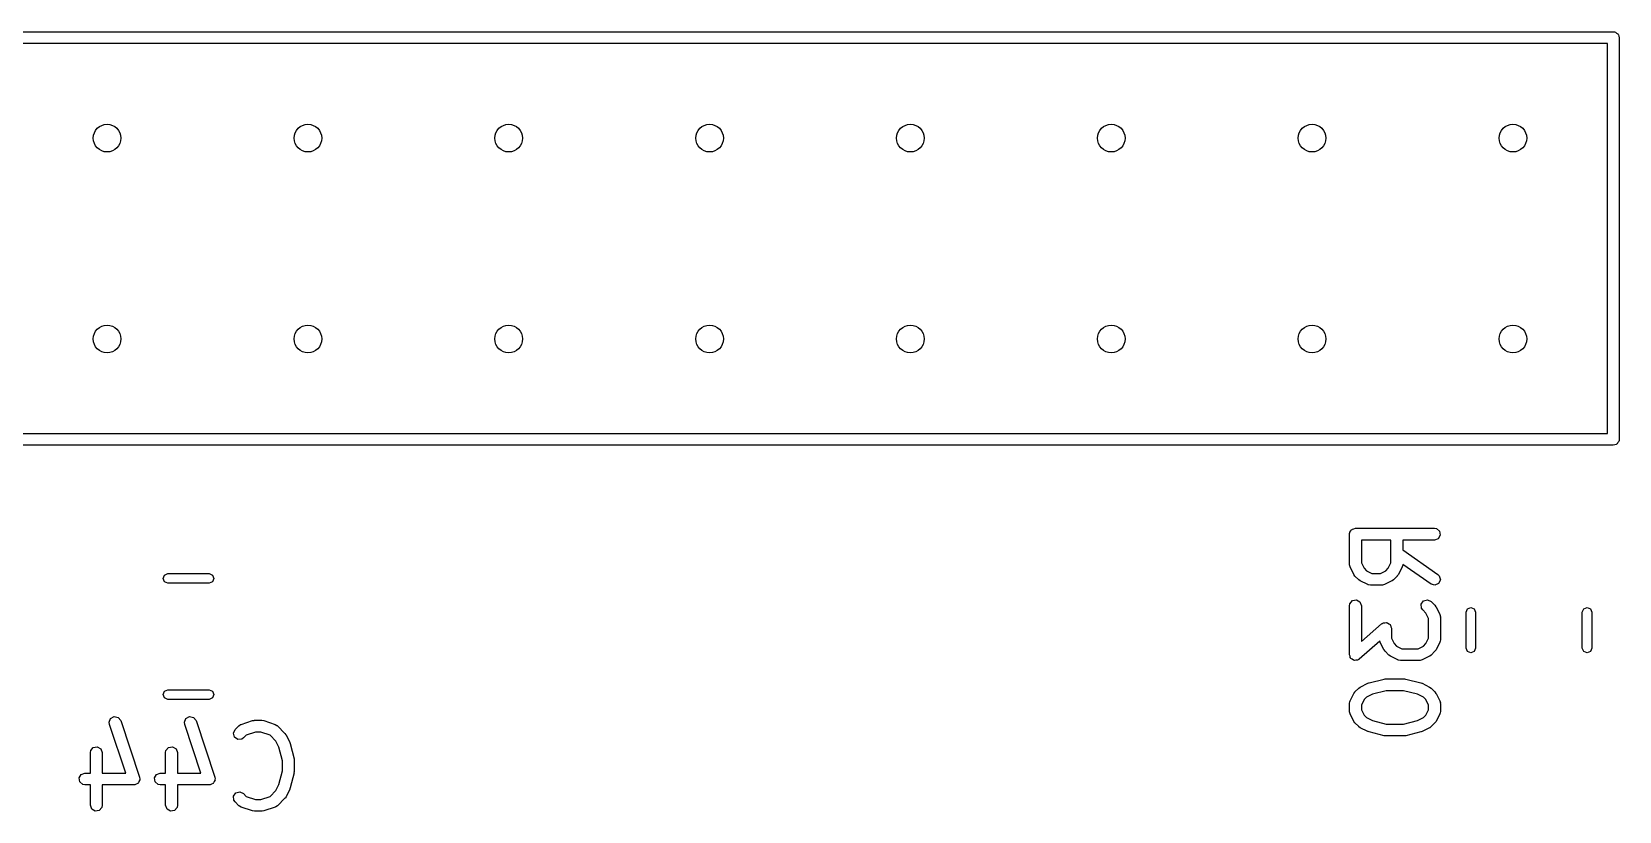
# Model space of a CAD drawing. Extents: x 0.27 to 2.83, y 0.32 to 2.19.
# Drawn here: x 1.562 to 2.353, y 1.765 to 2.153 of the extents above; entities that cross this region are included whole.
import ezdxf

# ---------------------------------------------------------------- set-up
doc = ezdxf.new("R2010")
doc.units = 0
doc.header["$MEASUREMENT"] = 0
doc.layers.add('BLACK', color=7, linetype='CONTINUOUS')

msp = doc.modelspace()

# ---------------------------------------------------------------- linework, layer by layer
at = {"layer": 'BLACK', "linetype": 'CONTINUOUS'}
for p, q in [((0.85, 2.15295), (2.35, 2.15295)), ((2.35, 2.15295), (2.35038, 2.15289)), ((2.35038, 2.15289), (2.35051, 2.15291)), ((2.35051, 2.15291), (2.35063, 2.15284)), ((2.35063, 2.15284), (2.35101, 2.15277)), ((2.35101, 2.15277), (2.3516, 2.15228)), ((2.3516, 2.15228), (2.35226, 2.1519)), ((2.35226, 2.1519), (2.35235, 2.15165)), ((2.35235, 2.15165), (2.35256, 2.15148)), ((2.35256, 2.15148), (2.35269, 2.15072)), ((2.35269, 2.15072), (2.35295, 2.15)), ((2.34705, 2.14705), (0.85295, 2.14705)), ((2.34705, 1.95295), (2.34705, 2.14705)), ((2.35295, 2.15), (2.35295, 1.95)), ((0.85295, 1.95295), (2.34705, 1.95295)), ((2.35, 1.94705), (0.85, 1.94705)), ((2.35072, 1.94731), (2.35, 1.94705)), ((2.35148, 1.94744), (2.35072, 1.94731)), ((2.35165, 1.94765), (2.35148, 1.94744)), ((2.3519, 1.94774), (2.35165, 1.94765)), ((2.35228, 1.9484), (2.3519, 1.94774)), ((2.35277, 1.94899), (2.35228, 1.9484)), ((2.35284, 1.94937), (2.35277, 1.94899)), ((2.35291, 1.94949), (2.35284, 1.94937)), ((2.35295, 1.95), (2.35289, 1.94962)), ((2.35289, 1.94962), (2.35291, 1.94949)), ((2.21929, 1.9044), (2.21968, 1.90507)), ((2.21968, 1.90507), (2.21993, 1.90516)), ((2.21993, 1.90516), (2.2201, 1.90536)), ((2.2201, 1.90536), (2.22085, 1.9055)), ((2.22085, 1.9055), (2.22158, 1.90576)), ((2.22158, 1.90576), (2.26095, 1.90576)), ((2.26095, 1.90576), (2.26196, 1.90558)), ((2.26196, 1.90558), (2.2635, 1.90428)), ((2.21862, 1.90281), (2.21869, 1.90319)), ((2.21862, 1.88781), (2.21862, 1.90281)), ((2.21867, 1.90332), (2.21873, 1.90343)), ((2.21869, 1.90319), (2.21867, 1.90332)), ((2.21873, 1.90343), (2.2188, 1.90382)), ((2.2188, 1.90382), (2.21929, 1.9044)), ((2.23925, 1.89985), (2.22453, 1.89985)), ((2.22453, 1.89985), (2.22453, 1.88851)), ((2.23925, 1.88851), (2.23925, 1.89985)), ((2.26095, 1.89985), (2.24515, 1.89985)), ((2.24515, 1.89985), (2.24515, 1.89497)), ((2.26284, 1.90054), (2.26095, 1.89985)), ((2.26385, 1.90229), (2.26284, 1.90054)), ((2.2635, 1.90428), (2.26385, 1.90229)), ((2.24515, 1.89497), (2.26264, 1.88273)), ((1.6279, 1.8808), (1.62859, 1.88247)), ((1.62859, 1.88247), (1.63026, 1.88316)), ((1.63026, 1.88316), (1.65083, 1.88316)), ((1.65083, 1.88316), (1.6525, 1.88247)), ((1.6525, 1.88247), (1.65319, 1.8808)), ((2.21868, 1.88764), (2.21862, 1.88781)), ((2.21864, 1.88747), (2.21868, 1.88764)), ((2.21893, 1.88649), (2.21864, 1.88747)), ((2.22081, 1.88274), (2.21893, 1.88649)), ((2.22086, 1.88269), (2.22081, 1.88274)), ((2.22136, 1.88197), (2.22086, 1.88269)), ((2.22324, 1.8801), (2.22136, 1.88197)), ((2.22453, 1.88851), (2.22588, 1.88581)), ((2.22588, 1.88581), (2.22707, 1.88461)), ((2.22707, 1.88461), (2.22977, 1.88326)), ((2.22977, 1.88326), (2.234, 1.88326)), ((2.234, 1.88326), (2.2367, 1.88461)), ((2.2367, 1.88461), (2.2379, 1.88581)), ((2.2379, 1.88581), (2.23925, 1.88851)), ((2.24241, 1.88197), (2.24054, 1.8801)), ((2.24244, 1.88203), (2.24241, 1.88197)), ((2.24296, 1.88274), (2.24244, 1.88203)), ((2.24484, 1.88649), (2.24296, 1.88274)), ((2.24486, 1.88666), (2.24484, 1.88649)), ((2.24497, 1.8868), (2.24486, 1.88666)), ((2.24514, 1.88777), (2.24497, 1.8868)), ((2.25925, 1.87789), (2.24514, 1.88777)), ((2.26264, 1.88273), (2.26336, 1.882)), ((2.26336, 1.882), (2.26389, 1.88005)), ((1.62859, 1.87912), (1.6279, 1.8808)), ((1.63026, 1.87843), (1.62859, 1.87912)), ((1.65083, 1.87843), (1.63026, 1.87843)), ((1.6525, 1.87912), (1.65083, 1.87843)), ((1.65319, 1.8808), (1.6525, 1.87912)), ((2.2233, 1.88007), (2.22324, 1.8801)), ((2.224, 1.87954), (2.2233, 1.88007)), ((2.22775, 1.87767), (2.224, 1.87954)), ((2.22793, 1.87765), (2.22775, 1.87767)), ((2.22806, 1.87753), (2.22793, 1.87765)), ((2.22907, 1.87736), (2.22806, 1.87753)), ((2.2347, 1.87736), (2.22907, 1.87736)), ((2.23486, 1.87742), (2.2347, 1.87736)), ((2.23504, 1.87738), (2.23486, 1.87742)), ((2.23602, 1.87767), (2.23504, 1.87738)), ((2.23977, 1.87954), (2.23602, 1.87767)), ((2.23981, 1.87959), (2.23977, 1.87954)), ((2.24054, 1.8801), (2.23981, 1.87959)), ((2.2612, 1.87737), (2.25925, 1.87789)), ((2.26303, 1.87822), (2.2612, 1.87737)), ((2.26389, 1.88005), (2.26303, 1.87822)), ((2.21862, 1.86719), (2.2188, 1.8682)), ((2.21862, 1.84281), (2.21862, 1.86719)), ((2.2188, 1.8682), (2.2201, 1.86974)), ((2.2201, 1.86974), (2.22209, 1.87009)), ((2.22209, 1.87009), (2.22384, 1.86908)), ((2.22384, 1.86908), (2.22453, 1.86719)), ((2.22453, 1.86719), (2.22453, 1.84932)), ((2.25434, 1.86795), (2.2555, 1.8696)), ((2.25452, 1.86594), (2.25434, 1.86795)), ((2.25511, 1.8651), (2.25452, 1.86594)), ((2.2555, 1.8696), (2.25745, 1.87013)), ((2.25745, 1.87013), (2.25928, 1.86927)), ((2.25928, 1.86927), (2.26116, 1.8674)), ((2.26116, 1.8674), (2.26167, 1.86668)), ((2.26167, 1.86668), (2.26171, 1.86663)), ((2.26171, 1.86663), (2.26359, 1.86288)), ((2.2767, 1.86394), (2.27739, 1.86561)), ((2.27739, 1.86561), (2.27906, 1.8663)), ((2.27906, 1.8663), (2.28073, 1.86561)), ((2.28073, 1.86561), (2.28143, 1.86394)), ((2.33457, 1.86394), (2.33527, 1.86561)), ((2.33527, 1.86561), (2.33694, 1.8663)), ((2.33694, 1.8663), (2.33861, 1.86561)), ((2.33861, 1.86561), (2.3393, 1.86394)), ((2.22453, 1.84932), (2.23463, 1.85816)), ((2.23463, 1.85816), (2.23501, 1.85839)), ((2.23501, 1.85839), (2.2351, 1.85849)), ((2.2351, 1.85849), (2.23522, 1.85852)), ((2.23522, 1.85852), (2.23551, 1.85869)), ((2.23551, 1.85869), (2.2363, 1.85871)), ((2.2363, 1.85871), (2.23709, 1.85885)), ((2.23709, 1.85885), (2.23729, 1.85873)), ((2.23729, 1.85873), (2.23753, 1.85873)), ((2.23753, 1.85873), (2.23815, 1.85823)), ((2.23815, 1.85823), (2.23884, 1.85784)), ((2.23884, 1.85784), (2.23892, 1.85761)), ((2.23892, 1.85761), (2.2391, 1.85747)), ((2.25664, 1.86356), (2.25511, 1.8651)), ((2.25799, 1.86086), (2.25664, 1.86356)), ((2.25799, 1.85101), (2.25799, 1.86086)), ((2.26359, 1.86288), (2.26388, 1.8619)), ((2.26388, 1.8619), (2.26384, 1.86173)), ((2.26384, 1.86173), (2.2639, 1.86156)), ((2.2639, 1.86156), (2.2639, 1.85031)), ((2.2767, 1.84606), (2.2767, 1.86394)), ((2.28143, 1.86394), (2.28143, 1.84606)), ((2.33457, 1.84606), (2.33457, 1.86394)), ((2.3393, 1.86394), (2.3393, 1.84606)), ((2.2391, 1.85747), (2.23925, 1.85669)), ((2.23925, 1.85669), (2.23953, 1.85594)), ((2.23953, 1.85594), (2.23953, 1.85101)), ((2.23953, 1.85101), (2.24088, 1.84831)), ((2.25664, 1.84831), (2.25799, 1.85101)), ((2.2639, 1.85031), (2.26372, 1.8493)), ((2.2189, 1.84207), (2.21862, 1.84281)), ((2.21905, 1.84129), (2.2189, 1.84207)), ((2.23376, 1.84956), (2.22352, 1.84059)), ((2.23393, 1.84899), (2.23376, 1.84956)), ((2.23581, 1.84524), (2.23393, 1.84899)), ((2.23585, 1.8452), (2.23581, 1.84524)), ((2.23636, 1.84448), (2.23585, 1.8452)), ((2.23824, 1.8426), (2.23636, 1.84448)), ((2.23829, 1.84257), (2.23824, 1.8426)), ((2.239, 1.84205), (2.23829, 1.84257)), ((2.24275, 1.84017), (2.239, 1.84205)), ((2.24088, 1.84831), (2.24207, 1.84712)), ((2.24207, 1.84712), (2.24477, 1.84577)), ((2.24477, 1.84577), (2.25275, 1.84577)), ((2.25275, 1.84577), (2.25545, 1.84712)), ((2.25852, 1.84205), (2.25477, 1.84017)), ((2.25545, 1.84712), (2.25664, 1.84831)), ((2.25856, 1.84209), (2.25852, 1.84205)), ((2.25928, 1.8426), (2.25856, 1.84209)), ((2.26116, 1.84448), (2.25928, 1.8426)), ((2.26119, 1.84453), (2.26116, 1.84448)), ((2.26171, 1.84524), (2.26119, 1.84453)), ((2.26359, 1.84899), (2.26171, 1.84524)), ((2.26361, 1.84917), (2.26359, 1.84899)), ((2.26372, 1.8493), (2.26361, 1.84917)), ((2.27739, 1.84439), (2.2767, 1.84606)), ((2.27906, 1.8437), (2.27739, 1.84439)), ((2.28073, 1.84439), (2.27906, 1.8437)), ((2.28143, 1.84606), (2.28073, 1.84439)), ((2.33527, 1.84439), (2.33457, 1.84606)), ((2.33694, 1.8437), (2.33527, 1.84439)), ((2.33861, 1.84439), (2.33694, 1.8437)), ((2.3393, 1.84606), (2.33861, 1.84439)), ((2.21923, 1.84114), (2.21905, 1.84129)), ((2.21931, 1.84092), (2.21923, 1.84114)), ((2.22, 1.84052), (2.21931, 1.84092)), ((2.22062, 1.84002), (2.22, 1.84052)), ((2.22086, 1.84002), (2.22062, 1.84002)), ((2.22106, 1.83991), (2.22086, 1.84002)), ((2.22185, 1.84004), (2.22106, 1.83991)), ((2.22264, 1.84006), (2.22185, 1.84004)), ((2.22293, 1.84024), (2.22264, 1.84006)), ((2.22305, 1.84026), (2.22293, 1.84024)), ((2.22314, 1.84036), (2.22305, 1.84026)), ((2.22352, 1.84059), (2.22314, 1.84036)), ((2.24293, 1.84015), (2.24275, 1.84017)), ((2.24306, 1.84004), (2.24293, 1.84015)), ((2.24407, 1.83986), (2.24306, 1.84004)), ((2.25345, 1.83986), (2.24407, 1.83986)), ((2.25361, 1.83992), (2.25345, 1.83986)), ((2.25378, 1.83988), (2.25361, 1.83992)), ((2.25477, 1.84017), (2.25378, 1.83988)), ((2.22136, 1.82428), (2.22324, 1.82615)), ((2.22324, 1.82615), (2.22396, 1.82666)), ((2.22396, 1.82666), (2.224, 1.82671)), ((2.224, 1.82671), (2.22775, 1.82858)), ((2.22775, 1.82858), (2.22824, 1.82873)), ((2.22824, 1.82873), (2.22836, 1.82881)), ((2.22836, 1.82881), (2.23586, 1.83068)), ((2.23586, 1.83068), (2.23645, 1.83072)), ((2.23645, 1.83072), (2.23657, 1.83077)), ((2.23657, 1.83077), (2.24595, 1.83077)), ((2.24595, 1.83077), (2.24653, 1.83067)), ((2.24653, 1.83067), (2.24666, 1.83068)), ((2.24666, 1.83068), (2.25416, 1.82881)), ((2.25416, 1.82881), (2.25463, 1.8286)), ((2.25463, 1.8286), (2.25477, 1.82858)), ((2.25477, 1.82858), (2.25852, 1.82671)), ((2.25852, 1.82671), (2.25923, 1.82618)), ((2.25923, 1.82618), (2.25928, 1.82615)), ((2.25928, 1.82615), (2.26116, 1.82428)), ((1.6279, 1.82292), (1.62859, 1.82459)), ((1.62859, 1.82125), (1.6279, 1.82292)), ((1.62859, 1.82459), (1.63026, 1.82528)), ((1.63026, 1.82056), (1.62859, 1.82125)), ((1.63026, 1.82528), (1.65083, 1.82528)), ((1.65083, 1.82056), (1.63026, 1.82056)), ((1.65083, 1.82528), (1.6525, 1.82459)), ((1.6525, 1.82125), (1.65083, 1.82056)), ((1.6525, 1.82459), (1.65319, 1.82292)), ((1.65319, 1.82292), (1.6525, 1.82125)), ((2.21862, 1.81844), (2.2188, 1.81945)), ((2.21862, 1.81469), (2.21862, 1.81844)), ((2.2188, 1.81945), (2.21891, 1.81959)), ((2.21891, 1.81959), (2.21893, 1.81976)), ((2.21893, 1.81976), (2.22081, 1.82351)), ((2.22081, 1.82351), (2.22134, 1.82422)), ((2.22134, 1.82422), (2.22136, 1.82428)), ((2.22588, 1.82044), (2.22453, 1.81775)), ((2.22707, 1.82164), (2.22588, 1.82044)), ((2.23011, 1.82316), (2.22707, 1.82164)), ((2.23694, 1.82486), (2.23011, 1.82316)), ((2.24558, 1.82486), (2.23694, 1.82486)), ((2.25242, 1.82316), (2.24558, 1.82486)), ((2.25545, 1.82164), (2.25242, 1.82316)), ((2.25664, 1.82044), (2.25545, 1.82164)), ((2.25799, 1.81775), (2.25664, 1.82044)), ((2.26116, 1.82428), (2.26167, 1.82356)), ((2.26167, 1.82356), (2.26171, 1.82351)), ((2.26171, 1.82351), (2.26359, 1.81976)), ((2.26359, 1.81976), (2.26388, 1.81878)), ((2.26388, 1.81878), (2.26384, 1.81861)), ((2.26384, 1.81861), (2.2639, 1.81844)), ((2.2639, 1.81844), (2.2639, 1.81469)), ((1.60103, 1.80914), (1.60178, 1.81101)), ((1.60178, 1.81101), (1.60355, 1.81198)), ((1.60355, 1.81198), (1.60553, 1.81157)), ((1.60553, 1.81157), (1.60679, 1.80999)), ((1.63853, 1.80914), (1.63927, 1.81101)), ((1.63927, 1.81101), (1.64105, 1.81198)), ((1.64105, 1.81198), (1.64303, 1.81157)), ((1.64303, 1.81157), (1.64428, 1.80999)), ((2.21868, 1.81453), (2.21862, 1.81469)), ((2.21864, 1.81435), (2.21868, 1.81453)), ((2.21893, 1.81337), (2.21864, 1.81435)), ((2.22081, 1.80962), (2.21893, 1.81337)), ((2.22453, 1.81775), (2.22453, 1.81539)), ((2.22453, 1.81539), (2.22588, 1.81269)), ((2.22588, 1.81269), (2.22707, 1.81149)), ((2.22707, 1.81149), (2.23011, 1.80998)), ((2.25242, 1.80998), (2.25545, 1.81149)), ((2.25545, 1.81149), (2.25664, 1.81269)), ((2.25664, 1.81269), (2.25799, 1.81539)), ((2.25799, 1.81539), (2.25799, 1.81775)), ((2.26359, 1.81337), (2.26171, 1.80962)), ((2.26361, 1.81355), (2.26359, 1.81337)), ((2.26372, 1.81368), (2.26361, 1.81355)), ((2.2639, 1.81469), (2.26372, 1.81368)), ((1.60118, 1.80812), (1.60103, 1.80914)), ((1.60926, 1.78389), (1.60118, 1.80812)), ((1.60679, 1.80999), (1.61616, 1.78187)), ((1.63868, 1.80812), (1.63853, 1.80914)), ((1.64676, 1.78389), (1.63868, 1.80812)), ((1.64428, 1.80999), (1.65366, 1.78187)), ((1.66291, 1.80369), (1.66376, 1.80552)), ((1.66343, 1.80174), (1.66291, 1.80369)), ((1.66376, 1.80552), (1.66564, 1.80739)), ((1.66564, 1.80739), (1.66648, 1.80798)), ((1.66648, 1.80798), (1.66666, 1.808)), ((1.66666, 1.808), (1.66679, 1.80811)), ((1.66679, 1.80811), (1.67242, 1.80998)), ((1.66932, 1.80272), (1.66794, 1.80134)), ((1.67383, 1.80423), (1.66932, 1.80272)), ((1.67242, 1.80998), (1.67329, 1.81011)), ((1.67329, 1.81011), (1.67335, 1.81013)), ((1.67335, 1.81013), (1.6771, 1.81013)), ((1.67662, 1.80423), (1.67383, 1.80423)), ((1.68113, 1.80272), (1.67662, 1.80423)), ((1.6771, 1.81013), (1.67797, 1.80998)), ((1.67797, 1.80998), (1.67803, 1.80998)), ((1.67803, 1.80998), (1.68366, 1.80811)), ((1.68405, 1.79981), (1.68113, 1.80272)), ((1.68366, 1.80811), (1.68456, 1.80762)), ((1.68456, 1.80762), (1.68465, 1.80747)), ((1.68465, 1.80747), (1.68481, 1.80739)), ((1.68481, 1.80739), (1.68856, 1.80364)), ((1.68856, 1.80364), (1.68907, 1.80292)), ((1.68907, 1.80292), (1.68912, 1.80288)), ((1.68912, 1.80288), (1.69099, 1.79913)), ((2.22086, 1.80958), (2.22081, 1.80962)), ((2.22136, 1.80886), (2.22086, 1.80958)), ((2.22324, 1.80698), (2.22136, 1.80886)), ((2.2233, 1.80695), (2.22324, 1.80698)), ((2.224, 1.80643), (2.2233, 1.80695)), ((2.22775, 1.80455), (2.224, 1.80643)), ((2.22789, 1.80454), (2.22775, 1.80455)), ((2.22836, 1.80433), (2.22789, 1.80454)), ((2.23586, 1.80245), (2.22836, 1.80433)), ((2.23011, 1.80998), (2.23694, 1.80827)), ((2.23599, 1.80247), (2.23586, 1.80245)), ((2.23657, 1.80237), (2.23599, 1.80247)), ((2.24595, 1.80237), (2.23657, 1.80237)), ((2.23694, 1.80827), (2.24558, 1.80827)), ((2.24558, 1.80827), (2.25242, 1.80998)), ((2.24608, 1.80241), (2.24595, 1.80237)), ((2.24666, 1.80245), (2.24608, 1.80241)), ((2.25416, 1.80433), (2.24666, 1.80245)), ((2.25428, 1.80441), (2.25416, 1.80433)), ((2.25477, 1.80455), (2.25428, 1.80441)), ((2.25852, 1.80643), (2.25477, 1.80455)), ((2.25856, 1.80647), (2.25852, 1.80643)), ((2.25928, 1.80698), (2.25856, 1.80647)), ((2.26116, 1.80886), (2.25928, 1.80698)), ((2.26119, 1.80891), (2.26116, 1.80886)), ((2.26171, 1.80962), (2.26119, 1.80891)), ((1.59166, 1.79406), (1.59184, 1.79507)), ((1.59184, 1.79507), (1.59314, 1.79661)), ((1.59314, 1.79661), (1.59512, 1.79696)), ((1.59512, 1.79696), (1.59687, 1.79595)), ((1.59687, 1.79595), (1.59756, 1.79406)), ((1.62915, 1.79406), (1.62933, 1.79507)), ((1.62933, 1.79507), (1.63063, 1.79661)), ((1.63063, 1.79661), (1.63262, 1.79696)), ((1.63262, 1.79696), (1.63437, 1.79595)), ((1.63437, 1.79595), (1.63506, 1.79406)), ((1.66509, 1.80058), (1.66343, 1.80174)), ((1.6671, 1.80075), (1.66509, 1.80058)), ((1.66794, 1.80134), (1.6671, 1.80075)), ((1.68556, 1.79678), (1.68405, 1.79981)), ((1.68727, 1.78994), (1.68556, 1.79678)), ((1.69099, 1.79913), (1.69114, 1.79864)), ((1.69114, 1.79864), (1.69121, 1.79852)), ((1.69121, 1.79852), (1.69309, 1.79102)), ((1.59166, 1.78389), (1.59166, 1.79406)), ((1.59756, 1.79406), (1.59756, 1.78389)), ((1.62915, 1.78389), (1.62915, 1.79406)), ((1.63506, 1.79406), (1.63506, 1.78389)), ((1.68727, 1.78505), (1.68727, 1.78994)), ((1.69309, 1.79102), (1.69313, 1.79044)), ((1.69313, 1.79044), (1.69318, 1.79031)), ((1.69318, 1.79031), (1.69318, 1.78468)), ((1.58608, 1.78145), (1.58709, 1.7832)), ((1.58643, 1.77946), (1.58608, 1.78145)), ((1.58798, 1.77816), (1.58643, 1.77946)), ((1.58709, 1.7832), (1.58899, 1.78389)), ((1.58899, 1.78389), (1.59166, 1.78389)), ((1.59756, 1.78389), (1.60926, 1.78389)), ((1.61526, 1.77867), (1.6145, 1.7784)), ((1.61537, 1.77887), (1.61526, 1.77867)), ((1.61557, 1.77897), (1.61537, 1.77887)), ((1.61586, 1.77972), (1.61557, 1.77897)), ((1.61627, 1.78042), (1.61586, 1.77972)), ((1.61616, 1.78187), (1.61631, 1.78085)), ((1.61631, 1.78085), (1.61623, 1.78064)), ((1.61623, 1.78064), (1.61627, 1.78042)), ((1.62357, 1.78145), (1.62458, 1.7832)), ((1.62393, 1.77946), (1.62357, 1.78145)), ((1.62547, 1.77816), (1.62393, 1.77946)), ((1.62458, 1.7832), (1.62648, 1.78389)), ((1.62648, 1.78389), (1.62915, 1.78389)), ((1.63506, 1.78389), (1.64676, 1.78389)), ((1.65275, 1.77867), (1.652, 1.7784)), ((1.65287, 1.77887), (1.65275, 1.77867)), ((1.65306, 1.77897), (1.65287, 1.77887)), ((1.65336, 1.77972), (1.65306, 1.77897)), ((1.65376, 1.78042), (1.65336, 1.77972)), ((1.65366, 1.78187), (1.65381, 1.78085)), ((1.65381, 1.78085), (1.65372, 1.78064)), ((1.65372, 1.78064), (1.65376, 1.78042)), ((1.68556, 1.77821), (1.68727, 1.78505)), ((1.69309, 1.78397), (1.69121, 1.77647)), ((1.69318, 1.78468), (1.69307, 1.7841)), ((1.69307, 1.7841), (1.69309, 1.78397)), ((1.58899, 1.77798), (1.58798, 1.77816)), ((1.59166, 1.77798), (1.58899, 1.77798)), ((1.59166, 1.76781), (1.59166, 1.77798)), ((1.61336, 1.77798), (1.59756, 1.77798)), ((1.59756, 1.77798), (1.59756, 1.76781)), ((1.61357, 1.77806), (1.61336, 1.77798)), ((1.61379, 1.77801), (1.61357, 1.77806)), ((1.6145, 1.7784), (1.61379, 1.77801)), ((1.62648, 1.77798), (1.62547, 1.77816)), ((1.62915, 1.77798), (1.62648, 1.77798)), ((1.62915, 1.76781), (1.62915, 1.77798)), ((1.65085, 1.77798), (1.63506, 1.77798)), ((1.63506, 1.77798), (1.63506, 1.76781)), ((1.65107, 1.77806), (1.65085, 1.77798)), ((1.65129, 1.77801), (1.65107, 1.77806)), ((1.652, 1.7784), (1.65129, 1.77801)), ((1.663, 1.77232), (1.66416, 1.77398)), ((1.66318, 1.77031), (1.663, 1.77232)), ((1.66416, 1.77398), (1.66611, 1.7745)), ((1.66611, 1.7745), (1.66794, 1.77365)), ((1.66794, 1.77365), (1.66932, 1.77227)), ((1.66932, 1.77227), (1.67383, 1.77076)), ((1.67383, 1.77076), (1.67662, 1.77076)), ((1.67662, 1.77076), (1.68113, 1.77227)), ((1.68113, 1.77227), (1.68405, 1.77518)), ((1.68405, 1.77518), (1.68556, 1.77821)), ((1.68856, 1.77135), (1.68481, 1.7676)), ((1.68859, 1.77141), (1.68856, 1.77135)), ((1.68912, 1.77211), (1.68859, 1.77141)), ((1.69099, 1.77586), (1.68912, 1.77211)), ((1.69101, 1.776), (1.69099, 1.77586)), ((1.69121, 1.77647), (1.69101, 1.776)), ((1.59235, 1.76591), (1.59166, 1.76781)), ((1.5941, 1.7649), (1.59235, 1.76591)), ((1.59609, 1.76525), (1.5941, 1.7649)), ((1.59739, 1.7668), (1.59609, 1.76525)), ((1.59756, 1.76781), (1.59739, 1.7668)), ((1.62984, 1.76591), (1.62915, 1.76781)), ((1.63159, 1.7649), (1.62984, 1.76591)), ((1.63358, 1.76525), (1.63159, 1.7649)), ((1.63488, 1.7668), (1.63358, 1.76525)), ((1.63506, 1.76781), (1.63488, 1.7668)), ((1.66376, 1.76947), (1.66318, 1.77031)), ((1.66564, 1.7676), (1.66376, 1.76947)), ((1.6658, 1.76752), (1.66564, 1.7676)), ((1.66589, 1.76737), (1.6658, 1.76752)), ((1.66679, 1.76688), (1.66589, 1.76737)), ((1.67242, 1.76501), (1.66679, 1.76688)), ((1.67248, 1.76501), (1.67242, 1.76501)), ((1.67335, 1.76486), (1.67248, 1.76501)), ((1.6771, 1.76486), (1.67335, 1.76486)), ((1.67716, 1.76488), (1.6771, 1.76486)), ((1.67803, 1.76501), (1.67716, 1.76488)), ((1.68366, 1.76688), (1.67803, 1.76501)), ((1.6838, 1.76699), (1.68366, 1.76688)), ((1.68397, 1.76701), (1.6838, 1.76699)), ((1.68481, 1.7676), (1.68397, 1.76701))]:
    msp.add_line(p, q, dxfattribs=at)
at = {"layer": 'BLACK'}
for centre in [(1.6, 2.1), (1.7, 2.1), (1.8, 2.1), (1.9, 2.1), (2, 2.1), (2.1, 2.1), (2.2, 2.1), (2.3, 2.1), (1.6, 2), (1.7, 2), (1.8, 2), (1.9, 2), (2, 2), (2.1, 2), (2.2, 2), (2.3, 2)]:
    msp.add_circle(centre, 0.00689, dxfattribs=at)

doc.saveas('drawing.dxf')
